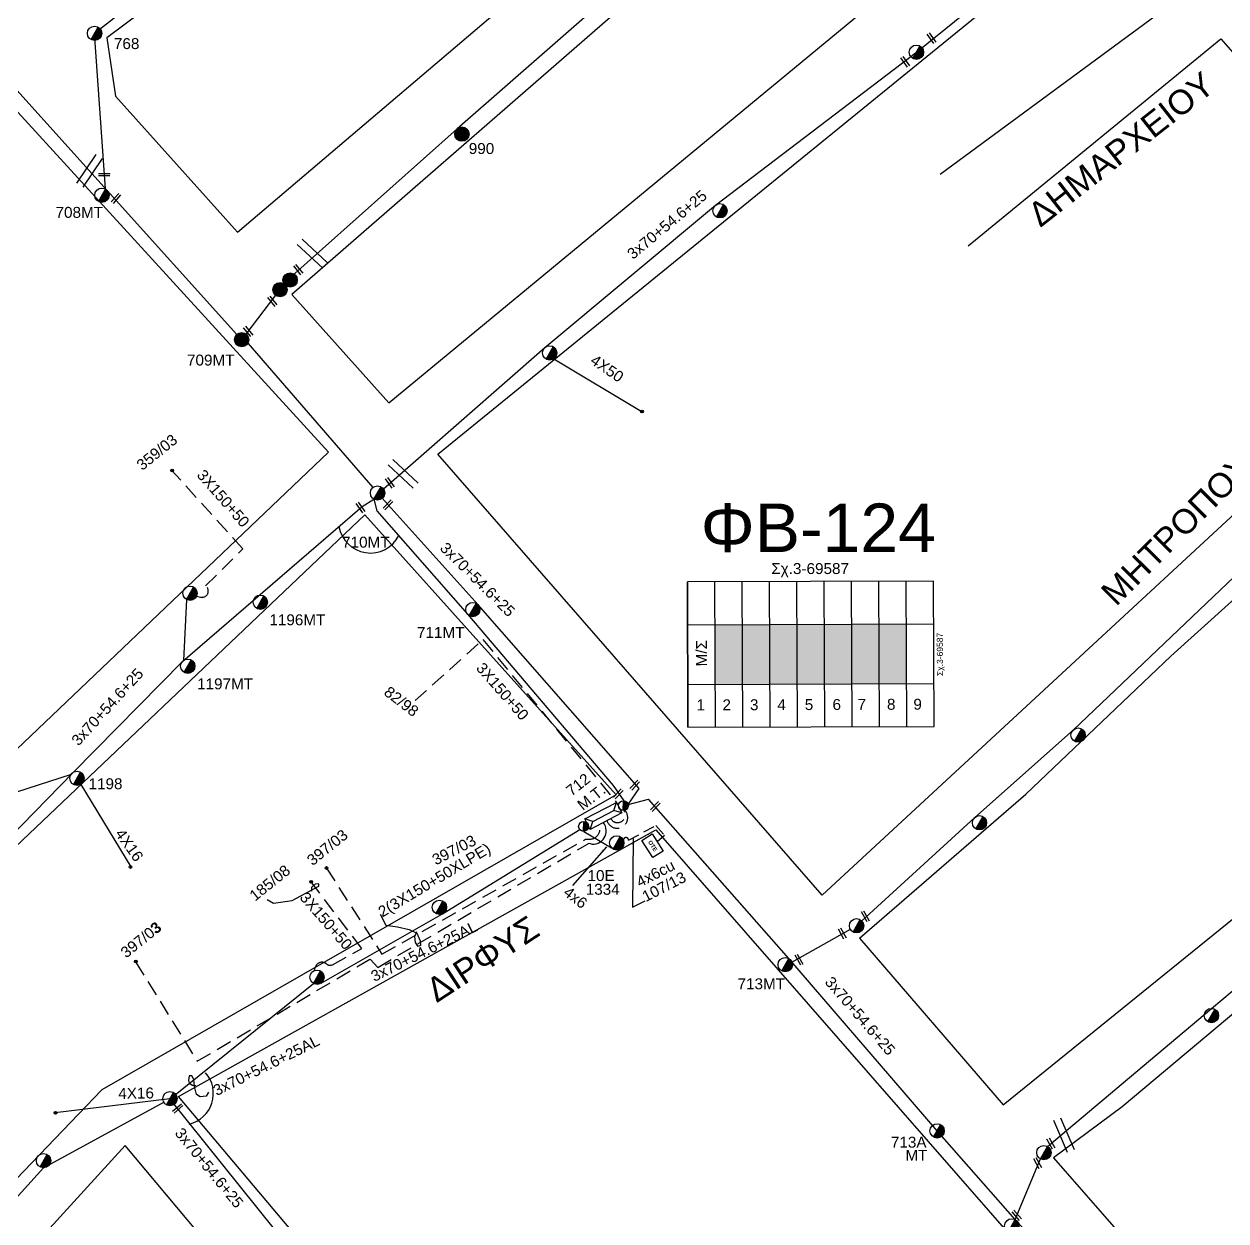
# Model space of a CAD drawing. Header units: millimetres. Extents: x -2449 to 9266, y 48 to 3905.
# Drawn here: x 8177.7 to 8375.5, y 3466.1 to 3663.2 of the extents above; entities that cross this region are included whole.
import ezdxf
from ezdxf.enums import TextEntityAlignment as Align

# ---------------------------------------------------------------- set-up
doc = ezdxf.new("R2010")
doc.units = ezdxf.units.MM
doc.linetypes.add('DASHED', pattern=[19.05, 12.7, -6.35])
for name, color, linetype in [('Pillar OTE', 7, 'Continuous'), ('Άγνωστα', 7, 'Continuous'), ('Ασφαλειοκιβώτια Χ.Τ 9 αναχωρήσεων', 7, 'Continuous'), ('Εναέρια παροχή ΧΤ 4x16', 7, 'SYN_LINE'), ('Επιγραφές - Σχήματα', 7, 'Continuous'), ('Μηχανική τομή', 7, 'Continuous'), ('Στύλος Ξύλινος', 7, 'Continuous'), ('Στύλος Ξύλινος @ 1', 7, 'Continuous'), ('Στύλος ΦΜ', 7, 'Continuous'), ('Στύλος ΦΜ @ 1', 7, 'Continuous'), ('Συνδέσεις', 7, 'Continuous'), ('Συνεστραμμένα ΧΤ   3x70+54.6+25 AL', 7, 'SYN_LINE'), ('Τομή', 7, 'Continuous'), ('Υποσταθμός εναέριος 2 στύλων', 7, 'Continuous'), ('Υποσταθμός πόλεως', 7, 'Continuous'), ('Υπόβαθρο ΔΕΗ', 7, 'Continuous'), ('Υπόγεια καλώδια Παροχών ΧΤ   4x6', 7, 'DASHED')]:
    doc.layers.add(name, color=color, linetype=linetype)
doc.styles.add('arial', font='arial.ttf')
doc.styles.get("Standard").update_dxf_attribs({"font": 'arial.ttf'})
doc.linetypes.add('SYN_LINE', pattern='A,0.5,-0.0001,["/\\/\\/\\/",Standard,S=0.1,R=0,X=0,Y=-0.05],-0.25', length=0.7501)
doc.dimstyles.new('ISO-25', dxfattribs={"dimtxt": 2.5, "dimasz": 2.5, "dimexe": 1.25, "dimexo": 0.625, "dimtad": 1, "dimtxsty": 'Standard', "dimcen": 2.5, "dimadec": 0, "dimazin": 0, "dimtfac": 1, "dimtmove": 0, "dimatfit": 3, "dimfxl": 0, "dimarcsym": 0})

# ---------------------------------------------------------------- blocks, each defined once
blk = doc.blocks.new('ΥΠΑΡΧΩΝ ΤΣΙΜΕΝΤΕΝΙΟΣ ΣΤΥΛΟΣ')
at = {"layer": 'Στύλος ΦΜ'}
blk.add_hatch(color=7, dxfattribs=at).paths.add_polyline_path([(-1.29, -2.28, 0.574793), (2.62, 0, 0.268822), (1.3, 2.27)])
at = {"layer": 'Στύλος ΦΜ', "color": 7}
blk.add_line((-1.29, -2.28), (1.3, 2.27), dxfattribs=at)
blk.add_circle((0, 0), 2.62, dxfattribs=at)
at = {"layer": 'Στύλος ΦΜ', "flags": 4}
for tag, p in [('ΑΡΙΘΜΟΣ', (-4.68, 8.05)), ('ΤΥΠΟΣ', (-4.91, 3.03))]:
    blk.add_attdef(tag, p, '', height=4, dxfattribs=at)
blk = doc.blocks.new('ΥΠΑΡΧΩΝ ΞΥΛΙΝΟΣ ΣΤΥΛΟΣ')
at = {"layer": 'Στύλος Ξύλινος'}
h = blk.add_hatch(color=7, dxfattribs=at)
h.paths.add_polyline_path([(-2.62, 0, 0.270008), (-1.29, -2.28), (1.3, 2.27, 0.576266)])
h.paths.add_polyline_path([(-1.29, -2.28, 0.574793), (2.62, 0, 0.268822), (1.3, 2.27)])
at = {"layer": 'Στύλος Ξύλινος', "color": 7}
blk.add_line((-1.29, -2.28), (1.3, 2.27), dxfattribs=at)
blk.add_circle((0, 0), 2.62, dxfattribs=at)
at = {"layer": 'Στύλος Ξύλινος', "flags": 4}
for tag, p in [('ΑΡΙΘΜΟΣ', (-4.91, 8.6)), ('ΤΥΠΟΣ', (-4.85, 3.39))]:
    blk.add_attdef(tag, p, '', height=4, dxfattribs=at)
blk = doc.blocks.new('ΤΟΜΗ')
at = {"layer": 'Τομή', "ltscale": 40}
for p, q in [((-5.68, 0), (5.68, 0)), ((5.68, -2.33), (-5.68, -2.33))]:
    blk.add_line(p, q, dxfattribs=at)
blk = doc.blocks.new('ΑΣΦΑΛΕΙΟΚΙΒΩΤΙΟ ΥΠΟΣΤΑΘΜΟΥ 9 ΑΝΑΧΩΡΗΣΕΩΝ')
at = {"layer": 'Ασφαλειοκιβώτια Χ.Τ 9 αναχωρήσεων', "ltscale": 40}
for p, q in [((-23.8, 40.36), (24.02, 40.36)), ((-9.72, 40.36), (-9.72, -40.64)), ((9.94, 40.36), (9.94, -40.64)), ((-23.8, 31.36), (24.02, 31.36)), ((-23.8, 22.36), (24.02, 22.36)), ((-23.8, 13.36), (24.02, 13.36)), ((-23.8, 4.36), (24.02, 4.36)), ((-23.8, -4.64), (24.02, -4.64)), ((-23.8, -13.64), (24.02, -13.64)), ((-23.8, -22.64), (24.02, -22.64)), ((-23.8, -31.64), (24.02, -31.64))]:
    blk.add_line(p, q, dxfattribs=at)
at = {"layer": 'Ασφαλειοκιβώτια Χ.Τ 9 αναχωρήσεων'}
blk.add_lwpolyline([(-23.8, -40.64), (24.02, -40.64), (24.02, 40.36), (-23.8, 40.36)], close=True, dxfattribs=at)
for s, p in [('1', (-18.29, 37.57)), ('2', (-18.29, 29)), ('3', (-18.29, 19.93)), ('4', (-18.29, 10.91)), ('5', (-18.29, 1.89)), ('6', (-18.29, -7.24)), ('7', (-18.29, -15.48)), ('8', (-18.29, -25.17)), ('9', (-18.29, -33.86))]:
    blk.add_text(s, height=3.6, rotation=270, dxfattribs=at).set_placement(p)
at = {"layer": 'Ασφαλειοκιβώτια Χ.Τ 9 αναχωρήσεων', "ltscale": 40}
for tag, height, p in [('ΟΝΟΜΑ', 5, (-0.16, 44.31)), ('ΚΕΙΜΕΝΟ 1', 2, (17.06, 35.59)), ('ΚΕΙΜΕΝΟ 2', 2, (17.06, 26.88)), ('ΚΕΙΜΕΝΟ 3', 2, (17.06, 17.69)), ('ΚΕΙΜΕΝΟ 4', 2, (17.06, 8.71)), ('ΚΕΙΜΕΝΟ 5', 2, (17.06, -0.13)), ('ΚΕΙΜΕΝΟ 6', 2, (17.06, -9.05)), ('ΚΕΙΜΕΝΟ 7', 2, (17.06, -18.13)), ('ΚΕΙΜΕΝΟ 8', 2, (17.06, -26.85)), ('ΚΕΙΜΕΝΟ 9', 2, (17.06, -35.99)), ('ΣΧ', 2, (-0.1, -42.64))]:
    blk.add_attdef(tag, text='', height=height, dxfattribs=at).set_placement(p, align=Align.MIDDLE_CENTER)
blk = doc.blocks.new('ΜΗΧΑΝΙΚΗ ΤΟΜΗ')
at = {"layer": 'Μηχανική τομή', "ltscale": 40}
for p, q in [((-1.89, 0.78), (1.89, 0.78)), ((1.89, 0), (-1.89, 0))]:
    blk.add_line(p, q, dxfattribs=at)
blk = doc.blocks.new('ΥΠΟΣΤΑΘΜΟΣ ΕΝΑΕΡΙΟΣ ΕΠΙ 2 ΣΤΥΛΩΝ')
at = {"layer": 'Υποσταθμός εναέριος 2 στύλων', "linetype": 'Continuous'}
for points in [[(-11.97, -2.11, 0.574793), (-8.45, -0.07, 0.268822), (-9.64, 1.98)], [(9.68, -2.15, 0.574793), (13.19, -0.1, 0.268822), (12.01, 1.95)]]:
    blk.add_hatch(color=256, dxfattribs=at).paths.add_polyline_path(points)
for p, q in [((-11.97, -2.11), (-9.64, 1.98)), ((9.68, -2.15), (12.01, 1.95))]:
    blk.add_line(p, q, dxfattribs=at)
for centre in [(-10.81, -0.07), (10.84, -0.1)]:
    blk.add_circle(centre, 2.36, dxfattribs=at)
at = {"layer": 'Υποσταθμός πόλεως', "linetype": 'Continuous', "ltscale": 40}
blk.add_lwpolyline([(-8.57, 2.82), (8.57, 2.82), (8.57, -2.82), (-8.57, -2.82)], close=True, dxfattribs=at)
for points in [[(-5.75, 0), (-8.57, 2.82)], [(-8.57, -2.82), (-5.75, 0)], [(-5.75, 0), (5.75, 0)], [(5.75, 0), (8.57, 2.82)], [(8.57, -2.82), (5.75, 0)]]:
    blk.add_lwpolyline(points, dxfattribs=at)
at = {"layer": 'Υποσταθμός εναέριος 2 στύλων', "ltscale": 40, "flags": 1}
for tag, p in [('ΜΕΤΑΣΧΗΜΑΤΙΣΜΟΣ', (14.09, 2.51)), ('ΙΣΧΥΣ', (14.07, -0.28)), ('ΑΡΙΘΜΟΣ', (14.19, -3))]:
    blk.add_attdef(tag, p, '', height=1.8, dxfattribs=at)
blk = doc.blocks.new('_ΣΥΝΔΕΣΗ')
at = {"layer": 'Συνδέσεις', "linetype": 'SYN_LINE', "ltscale": 40}
blk.add_hatch(color=256, dxfattribs=at).paths.add_polyline_path([(0.5, -0.01, 1), (-0.5, -0.01, 1)])
at = {"layer": 'Συνδέσεις'}
blk.add_circle((0, -0.01), 0.5, dxfattribs=at)
blk = doc.blocks.new('PILLAR ΟΤΕ')
at = {"layer": 'Pillar OTE', "ltscale": 40}
blk.add_lwpolyline([(-3.31, 2.02), (3.39, 2.02), (3.39, -1.99), (-3.31, -1.99)], close=True, dxfattribs=at)
at = {"layer": 'Pillar OTE', "insert": (-1.81, 0.71), "char_height": 1.3575, "width": 109.961, "attachment_point": 1}
blk.add_mtext('{\\fArial|b1|i0|c161|p34;OTE}', dxfattribs=at)

msp = doc.modelspace()

# ---------------------------------------------------------------- hatches: boundary and pattern name
at = {"layer": 'Ασφαλειοκιβώτια Χ.Τ 9 αναχωρήσεων', "ltscale": 40}
for color, points in [(6, [(8291.39, 3564.3), (8291.42, 3554.47), (8295.92, 3554.48), (8295.89, 3564.31)]), (151, [(8295.89, 3564.31), (8295.92, 3554.48), (8300.42, 3554.5), (8300.39, 3564.33)]), (1, [(8300.39, 3564.33), (8300.42, 3554.5), (8304.92, 3554.51), (8304.89, 3564.34)]), (62, [(8304.89, 3564.34), (8304.92, 3554.51), (8309.42, 3554.53), (8309.39, 3564.35)]), (27, [(8309.39, 3564.35), (8309.42, 3554.53), (8313.92, 3554.54), (8313.89, 3564.37)]), (133, [(8313.89, 3564.37), (8313.92, 3554.54), (8318.42, 3554.56), (8318.39, 3564.38)]), (85, [(8318.39, 3564.38), (8318.42, 3554.56), (8322.92, 3554.57), (8322.89, 3564.4)])]:
    msp.add_hatch(color=color, dxfattribs=at).paths.add_polyline_path(points)

# ---------------------------------------------------------------- linework, layer by layer
at = {"layer": 'Άγνωστα', "color": 1, "linetype": 'SYN_LINE', "ltscale": 20}
for p, q in [((8233.3, 3583.74), (8235.26, 3584.95)), ((8235.26, 3584.95), (8235.73, 3583.03))]:
    msp.add_line(p, q, dxfattribs=at)
at = {"layer": 'Άγνωστα', "color": 151, "linetype": 'SYN_LINE', "ltscale": 20}
msp.add_line((8277.11, 3534.7), (8278.92, 3537.34), dxfattribs=at)
at = {"layer": 'Άγνωστα', "color": 6, "linetype": 'SYN_LINE', "ltscale": 20}
msp.add_line((8277.11, 3534.7), (8280.45, 3535.59), dxfattribs=at)
at = {"layer": 'Άγνωστα', "color": 1, "linetype": 'SYN_LINE', "ltscale": 20}
msp.add_lwpolyline([(8161.06, 3669.38), (8191.35, 3635.76)], dxfattribs=at)
at = {"layer": 'Άγνωστα', "color": 151, "linetype": 'SYN_LINE', "ltscale": 8}
msp.add_lwpolyline([(8219.05, 3618.51), (8214.19, 3612.13)], dxfattribs=at)
at = {"layer": 'Άγνωστα', "color": 27, "linetype": 'SYN_LINE', "ltscale": 20}
msp.add_lwpolyline([(8264.84, 3608.05), (8279.52, 3599.26)], dxfattribs=at)
at = {"layer": 'Άγνωστα', "color": 1, "linetype": 'DASHED', "ltscale": 0.2}
msp.add_lwpolyline([(8206.06, 3568.99), (8206.68, 3568.82, 0.838862), (8207.55, 3570.66), (8213.68, 3576.77), (8201.95, 3589.71)], format="xyb", dxfattribs=at)
at = {"layer": 'Άγνωστα', "color": 1, "linetype": 'SYN_LINE', "ltscale": 10}
msp.add_lwpolyline([(8204.4, 3568.43), (8203.91, 3558.4)], dxfattribs=at)
at = {"layer": 'Άγνωστα', "color": 151, "linetype": 'DASHED', "ltscale": 0.2}
msp.add_lwpolyline([(8276.57, 3533.72, -1.257576), (8273.62, 3532.03)], format="xyb", dxfattribs=at)
at = {"layer": 'Άγνωστα', "color": 6, "linetype": 'DASHED', "ltscale": 0.2}
msp.add_lwpolyline([(8276.4, 3533.69, -1.042479), (8274.24, 3532.35)], format="xyb", dxfattribs=at)
at = {"layer": 'Άγνωστα', "color": 133, "linetype": 'DASHED', "ltscale": 0.2}
msp.add_lwpolyline([(8236.57, 3510.04), (8270.07, 3528.96), (8270.7, 3528.96, 0.526355), (8272.36, 3531.37)], format="xyb", dxfattribs=at)
msp.add_lwpolyline([(8227.43, 3524.23), (8236.57, 3510.04)], dxfattribs=at)
at = {"layer": 'Άγνωστα', "color": 62, "linetype": 'DASHED', "ltscale": 0.2}
msp.add_lwpolyline([(8225.45, 3507.26), (8225.6, 3507.86, -0.55755), (8227.42, 3508.45, 0.299261), (8228.43, 3508.32), (8233.25, 3510.97), (8224.86, 3522.01)], format="xyb", dxfattribs=at)
at = {"layer": 'Άγνωστα', "color": 62, "linetype": 'SYN_LINE', "ltscale": 20}
msp.add_lwpolyline([(8167.37, 3459.99), (8180.87, 3474.88), (8200.65, 3485.69)], dxfattribs=at)
at = {"layer": 'Εναέρια παροχή ΧΤ 4x16', "color": 1, "ltscale": 15}
msp.add_lwpolyline([(8186.99, 3537.99), (8195.21, 3524.44)], dxfattribs=at)
at = {"layer": 'Εναέρια παροχή ΧΤ 4x16', "color": 62, "ltscale": 20}
msp.add_lwpolyline([(8201.68, 3486.26), (8182.8, 3483.96)], dxfattribs=at)
at = {"layer": 'Επιγραφές - Σχήματα', "linetype": 'Continuous', "ltscale": 0.2}
for points in [[(8217.65, 3519.03), (8218.73, 3518.42), (8221.81, 3518.88), (8226.2, 3521.26), (8226.2, 3521.65), (8225.59, 3521.57), (8224.97, 3521.03), (8224.97, 3520.42)], [(8236.3, 3516.64), (8237.22, 3514.8), (8239.15, 3514.57), (8241.07, 3514.1), (8242.31, 3513.49), (8242.84, 3512.26), (8242.92, 3511.49), (8242.54, 3511.33), (8242.07, 3511.95), (8242, 3512.95), (8242.31, 3513.8)], [(8208.02, 3487.36), (8207.63, 3486.66), (8206.63, 3486.59), (8206.02, 3486.97), (8205.71, 3488.28), (8205.63, 3489.43), (8205.25, 3490.05), (8204.86, 3490.05), (8204.71, 3489.28), (8204.86, 3488.82), (8205.4, 3488.51), (8205.94, 3488.43)]]:
    msp.add_lwpolyline(points, dxfattribs=at)
for centre, radius, start, end in [((8234.67, 3581.35), 5.27, 189.7706, 333.0703), ((8203.64, 3487.13), 5.18, 283.4768, 40.9502)]:
    msp.add_arc(centre, radius, start, end, dxfattribs=at)
at = {"layer": 'Συνεστραμμένα ΧΤ   3x70+54.6+25 AL', "color": 85, "linetype": 'DASHED', "ltscale": 0.2}
for p, q in [((8235.92, 3507.88), (8270.39, 3528.17)), ((8196.03, 3508.77), (8206.18, 3492.42)), ((8206.18, 3492.42), (8234.63, 3509.25)), ((8234.63, 3509.25), (8235.92, 3507.88))]:
    msp.add_line(p, q, dxfattribs=at)
at = {"layer": 'Συνεστραμμένα ΧΤ   3x70+54.6+25 AL', "color": 173, "ltscale": 20}
for p, q in [((8373.11, 3501.12), (8399.87, 3523.51)), ((8346.11, 3478.4), (8373.11, 3501.12))]:
    msp.add_line(p, q, dxfattribs=at)
at = {"layer": 'Συνεστραμμένα ΧΤ   3x70+54.6+25 AL', "color": 27, "linetype": 'SYN_LINE', "ltscale": 20}
for points in [[(8327.41, 3714.25), (8299.42, 3689.83), (8273.8, 3667.68), (8248.95, 3645.92), (8221.26, 3621.23)], [(8236.81, 3586.64), (8263.39, 3609.91), (8291.46, 3633.32), (8324.55, 3658.51), (8356.37, 3684.23)]]:
    msp.add_lwpolyline(points, dxfattribs=at)
at = {"layer": 'Συνεστραμμένα ΧΤ   3x70+54.6+25 AL', "color": 151, "linetype": 'SYN_LINE', "ltscale": 20}
for points in [[(8191.05, 3636), (8189.27, 3661.63), (8205.89, 3674.65), (8224.52, 3689.25), (8225.1, 3689.67)], [(8191.34, 3635.77), (8212.69, 3612.07)], [(8214.51, 3610.63), (8235.07, 3586.86)], [(8278.92, 3537.34), (8252.42, 3567.56), (8236.63, 3585.1)], [(8397.81, 3400.73), (8376.2, 3427), (8340.82, 3466.36)]]:
    msp.add_lwpolyline(points, dxfattribs=at)
at = {"layer": 'Συνεστραμμένα ΧΤ   3x70+54.6+25 AL', "color": 6, "linetype": 'SYN_LINE', "ltscale": 20}
for points in [[(8315.56, 3515.52), (8334.14, 3532.54), (8350.39, 3546.98), (8380.33, 3575.46), (8415.49, 3606.06)], [(8340.82, 3466.36), (8327.96, 3480.97), (8303.53, 3509.34), (8280.45, 3535.59)]]:
    msp.add_lwpolyline(points, dxfattribs=at)
at = {"layer": 'Συνεστραμμένα ΧΤ   3x70+54.6+25 AL', "color": 1, "linetype": 'SYN_LINE', "ltscale": 20}
for points in [[(8166.6, 3520.35), (8185.72, 3539.97), (8203.77, 3558.28), (8233.3, 3583.74)], [(8235.73, 3583.03), (8250.65, 3566.01), (8274.64, 3537.79), (8276.36, 3535.3)], [(8185.39, 3539.64), (8167.22, 3533.77)]]:
    msp.add_lwpolyline(points, dxfattribs=at)
at = {"layer": 'Συνεστραμμένα ΧΤ   3x70+54.6+25 AL', "color": 62, "linetype": 'SYN_LINE', "ltscale": 20}
for points in [[(8226.54, 3505.28), (8246.55, 3516.7), (8269.14, 3530.55)], [(8201.7, 3486.24), (8225.31, 3505.24)], [(8224.72, 3457.55), (8201.68, 3486.26)]]:
    msp.add_lwpolyline(points, dxfattribs=at)
at = {"layer": 'Συνεστραμμένα ΧΤ   3x70+54.6+25 AL', "color": 6, "linetype": 'SYN_LINE', "ltscale": 10}
for points in [[(8304.05, 3508.74), (8313.67, 3514.14)], [(8340.82, 3466.36), (8344.95, 3476.36)]]:
    msp.add_lwpolyline(points, dxfattribs=at)
at = {"layer": 'Συνεστραμμένα ΧΤ   3x70+54.6+25 AL', "color": 85, "ltscale": 20}
for centre, radius, start, end in [((8271.36, 3530.31), 2.14, 255.3411, 40.6489), ((8270.68, 3527.69), 0.566, 75.3411, 120.481)]:
    msp.add_arc(centre, radius, start, end, dxfattribs=at)
at = {"layer": 'Υπόβαθρο ΔΕΗ'}
for points in [[(8285.73, 3731.35), (8191.28, 3660.9), (8192.73, 3651.26), (8212.78, 3628.87), (8321.78, 3721.56)], [(8135.53, 3504.84), (8227.79, 3592.66), (8133.03, 3696.4), (8038.91, 3610.57), (8135.53, 3504.84)], [(8315.19, 3512.69), (8338.81, 3485.24), (8387.21, 3524.45), (8445.07, 3574.65), (8518.39, 3634.68), (8556.07, 3665.29), (8522.94, 3697.33), (8480.49, 3660.24), (8509.71, 3627.57)], [(8245.77, 3592.37), (8356.01, 3682.05), (8367.97, 3667.53), (8328.43, 3638.41)], [(8333.05, 3626.62), (8374.64, 3660.69), (8413.55, 3616.46), (8309.01, 3519.75), (8245.77, 3592.37)], [(8347.12, 3476.52), (8375.83, 3443.7), (8545.83, 3596.56), (8585.27, 3633.55), (8563.65, 3654.65), (8494.38, 3598.86), (8433.5, 3547.83), (8387.67, 3509.42), (8358.42, 3484.9), (8347.12, 3476.52)], [(8315.19, 3512.69), (8342.55, 3536.36), (8366.42, 3559.1), (8413.63, 3601.63), (8440.29, 3625.65), (8471.15, 3652.33), (8495.33, 3625.43)], [(8190.44, 3487.7), (8169.9, 3466.32), (8141.89, 3494.49), (8166.25, 3518.3), (8233.73, 3582.36), (8275.14, 3536.26), (8190.44, 3487.7)], [(8203.08, 3486.62), (8281.68, 3530.5), (8396.36, 3399.21), (8325.98, 3338.12), (8278.93, 3394.2), (8234.23, 3449.64), (8203.08, 3486.62)], [(8317.87, 3331.09), (8194.29, 3478.55), (8176.85, 3459.4), (8226.54, 3408.61)]]:
    msp.add_lwpolyline(points, dxfattribs=at)
msp.add_lwpolyline([(8221.75, 3618.64), (8237.68, 3600.79), (8347.01, 3691.14, 0.582671), (8346.75, 3692.58), (8329.52, 3712.47), (8221.75, 3618.64)], format="xyb", dxfattribs=at)
at = {"layer": 'Υπόβαθρο ΔΕΗ', "color": 7, "linetype": 'SYN_LINE', "ltscale": 0.1}
msp.add_lwpolyline([(8277.81, 3517.79), (8279.89, 3518.81)], dxfattribs=at)
at = {"layer": 'Υπόγεια καλώδια Παροχών ΧΤ   4x6', "color": 27, "linetype": 'DASHED', "ltscale": 0.2}
msp.add_lwpolyline([(8242.02, 3551.78), (8253.2, 3561.82), (8275.18, 3535.02)], dxfattribs=at)
at = {"layer": 'Υπόγεια καλώδια Παροχών ΧΤ   4x6', "color": 7, "linetype": 'SYN_LINE', "ltscale": 5}
msp.add_lwpolyline([(8269.82, 3530.26), (8274.36, 3527.57)], dxfattribs=at)
at = {"layer": 'Υπόγεια καλώδια Παροχών ΧΤ   4x6', "color": 7, "linetype": 'DASHED', "ltscale": 0.15}
msp.add_lwpolyline([(8277.18, 3528.8), (8281.65, 3531.22), (8283.08, 3529.6), (8281.89, 3528.56)], dxfattribs=at)
msp.add_arc((8276.74, 3528.81), 0.437, 358.1047, 176.1124, dxfattribs=at)

# ---------------------------------------------------------------- block references
at = {"layer": 'Pillar OTE', "xscale": 0.4999999999999998, "yscale": 0.4999999999999998, "zscale": 0.4999999999999998, "rotation": 302.3937368392862}
msp.add_blockref('PILLAR ΟΤΕ', (8281.1, 3527.92), dxfattribs=at)
at = {"layer": 'Ασφαλειοκιβώτια Χ.Τ 9 αναχωρήσεων', "color": 1, "ltscale": 40}
ref = msp.add_blockref('ΑΣΦΑΛΕΙΟΚΙΒΩΤΙΟ ΥΠΟΣΤΑΘΜΟΥ 9 ΑΝΑΧΩΡΗΣΕΩΝ', (8307.09, 3559.38), dxfattribs=dict(at, xscale=0.5, yscale=0.5, zscale=0.5, rotation=90.18025101188502))
ref.add_attrib('ΣΧ', 'Σχ.3-69587', dxfattribs={"ltscale": 40, "height": 1, "rotation": 90.1803}).set_placement((8328.41, 3559.39), align=Align.MIDDLE_CENTER)
at = {"layer": 'Μηχανική τομή'}
for p, xscale, yscale, zscale, rotation in [((8327.17, 3660.92), 0.4999999999999976, 0.4999999999999976, 0.4999999999999976, 125.7187777137515), ((8322.87, 3657.05), 0.4999999999999976, 0.4999999999999976, 0.4999999999999976, 125.7187777137515), ((8190.86, 3638.16), 0.500000000000074, 0.500000000000074, 0.500000000000074, 358.8633601872255), ((8192.93, 3634.31), 0.5000000000000793, 0.5000000000000793, 0.5000000000000793, 48.25774568180394), ((8222.64, 3622.62), 0.5000000000000859, 0.5000000000000859, 0.5000000000000859, 309.468851429122), ((8218.39, 3617.39), 0.5000000000000859, 0.5000000000000859, 0.5000000000000859, 309.468851429122), ((8214.4, 3612.44), 0.5000000000000859, 0.5000000000000859, 0.5000000000000859, 309.468851429122), ((8238.03, 3587.74), 0.4999999999999991, 0.4999999999999991, 0.4999999999999991, 125.718777713751), ((8233.2, 3583.7), 0.4999999999999991, 0.4999999999999991, 0.4999999999999991, 125.718777713751), ((8237.7, 3583.86), 0.4999999999999995, 0.4999999999999995, 0.4999999999999995, 46.27314100041789), ((8278.33, 3537.75), 0.4999999999999995, 0.4999999999999995, 0.4999999999999995, 46.27314100041789), ((8275.6, 3536.32), 0.4999999999999996, 0.4999999999999996, 0.4999999999999996, 46.27314100041789), ((8281.73, 3534.21), 0.4999999999999995, 0.4999999999999995, 0.4999999999999995, 46.27314100041789), ((8316.29, 3516.38), 0.5000000000000199, 0.5000000000000199, 0.5000000000000199, 119.3430607045257), ((8312.5, 3513.56), 0.5000000000000199, 0.5000000000000199, 0.5000000000000199, 119.3430607045257), ((8305.39, 3509.23), 0.5000000000000199, 0.5000000000000199, 0.5000000000000199, 119.3430607045257), ((8202.84, 3484.81), 0.5000000000000043, 0.5000000000000043, 0.5000000000000043, 219.8322603641986), ((8346.84, 3478.99), 0.5000000000000199, 0.5000000000000199, 0.5000000000000199, 119.3430607045257), ((8344.65, 3475.74), 0.5000000000000199, 0.5000000000000199, 0.5000000000000199, 119.3430607045257), ((8341.22, 3467.2), 0.5000000000000657, 0.5000000000000657, 0.5000000000000657, 130.7032577386349)]:
    msp.add_blockref('ΜΗΧΑΝΙΚΗ ΤΟΜΗ', p, dxfattribs=dict(at, xscale=xscale, yscale=yscale, zscale=zscale, rotation=rotation))
at = {"layer": 'Στύλος Ξύλινος @ 1', "ltscale": 40}
ref = msp.add_blockref('ΥΠΑΡΧΩΝ ΞΥΛΙΝΟΣ ΣΤΥΛΟΣ', (8249.73, 3645.03), dxfattribs=dict(at, xscale=0.4499999999998181, yscale=0.4499999999998181, zscale=0.4499999999998181))
ref.add_attrib('ΤΥΠΟΣ', '990', (8250.86, 3641.76), dxfattribs={"layer": 'Στύλος Ξύλινος', "height": 1.8, "flags": 4})
at = {"layer": 'Στύλος Ξύλινος @ 1', "ltscale": 40, "xscale": 0.4499999999998181, "yscale": 0.4499999999998181, "zscale": 0.4499999999998181}
for p in [(8219.79, 3619.42), (8221.46, 3621.01)]:
    msp.add_blockref('ΥΠΑΡΧΩΝ ΞΥΛΙΝΟΣ ΣΤΥΛΟΣ', p, dxfattribs=at)
at = {"layer": 'Στύλος Ξύλινος @ 1', "ltscale": 40}
ref = msp.add_blockref('ΥΠΑΡΧΩΝ ΞΥΛΙΝΟΣ ΣΤΥΛΟΣ', (8213.48, 3611.2), dxfattribs=dict(at, xscale=0.4499999999998181, yscale=0.4499999999998181, zscale=0.4499999999998181))
ref.add_attrib('ΤΥΠΟΣ', '709ΜΤ', (8204.48, 3606.94), dxfattribs={"layer": 'Στύλος Ξύλινος', "height": 1.8, "flags": 4})
at = {"layer": 'Στύλος ΦΜ @ 1', "ltscale": 40}
ref = msp.add_blockref('ΥΠΑΡΧΩΝ ΤΣΙΜΕΝΤΕΝΙΟΣ ΣΤΥΛΟΣ', (8189.27, 3661.63), dxfattribs=dict(at, xscale=0.4499999999998181, yscale=0.4499999999998181, zscale=0.4499999999998181))
ref.add_attrib('ΑΡΙΘΜΟΣ', '768', (8192.45, 3659.03), dxfattribs={"layer": 'Στύλος ΦΜ', "height": 1.8, "flags": 4})
at = {"layer": 'Στύλος ΦΜ @ 1', "ltscale": 40, "xscale": 0.4499999999998181, "yscale": 0.4499999999998181, "zscale": 0.4499999999998181}
for p in [(8324.55, 3658.51), (8292.21, 3632.41), (8264.17, 3609.02), (8204.98, 3569.46), (8351.17, 3546.1), (8334.93, 3531.67), (8246.03, 3517.76), (8314.69, 3514.72), (8225.89, 3506.26), (8373.11, 3499.95), (8201.68, 3486.26), (8345.53, 3477.38), (8180.87, 3476.06)]:
    msp.add_blockref('ΥΠΑΡΧΩΝ ΤΣΙΜΕΝΤΕΝΙΟΣ ΣΤΥΛΟΣ', p, dxfattribs=at)
at = {"layer": 'Στύλος ΦΜ @ 1', "ltscale": 40}
ref = msp.add_blockref('ΥΠΑΡΧΩΝ ΤΣΙΜΕΝΤΕΝΙΟΣ ΣΤΥΛΟΣ', (8190.47, 3634.97), dxfattribs=dict(at, xscale=0.4499999999998181, yscale=0.4499999999998181, zscale=0.4499999999998181))
ref.add_attrib('ΤΥΠΟΣ', '708ΜΤ', (8182.84, 3631.25), dxfattribs={"layer": 'Στύλος ΦΜ', "height": 1.8, "flags": 4})
ref = msp.add_blockref('ΥΠΑΡΧΩΝ ΤΣΙΜΕΝΤΕΝΙΟΣ ΣΤΥΛΟΣ', (8235.84, 3585.97), dxfattribs=dict(at, xscale=0.4499999999998181, yscale=0.4499999999998181, zscale=0.4499999999998181))
ref.add_attrib('ΤΥΠΟΣ', '710ΜΤ', (8230.01, 3576.97), dxfattribs={"layer": 'Στύλος ΦΜ', "height": 1.8, "flags": 4})
ref = msp.add_blockref('ΥΠΑΡΧΩΝ ΤΣΙΜΕΝΤΕΝΙΟΣ ΣΤΥΛΟΣ', (8216.56, 3567.99), dxfattribs=dict(at, xscale=0.4499999999998181, yscale=0.4499999999998181, zscale=0.4499999999998181))
ref.add_attrib('ΤΥΠΟΣ', '1196ΜΤ', (8218.04, 3564.19), dxfattribs={"layer": 'Στύλος ΦΜ', "height": 1.8, "flags": 4})
ref = msp.add_blockref('ΥΠΑΡΧΩΝ ΤΣΙΜΕΝΤΕΝΙΟΣ ΣΤΥΛΟΣ', (8251.53, 3566.78), dxfattribs=dict(at, xscale=0.4499999999998181, yscale=0.4499999999998181, zscale=0.4499999999998181))
ref.add_attrib('ΤΥΠΟΣ', '711ΜΤ', (8242.34, 3562.1), dxfattribs={"layer": 'Στύλος ΦΜ', "height": 1.8, "flags": 4})
ref = msp.add_blockref('ΥΠΑΡΧΩΝ ΤΣΙΜΕΝΤΕΝΙΟΣ ΣΤΥΛΟΣ', (8204.61, 3557.45), dxfattribs=dict(at, xscale=0.4499999999998181, yscale=0.4499999999998181, zscale=0.4499999999998181))
ref.add_attrib('ΤΥΠΟΣ', '1197ΜΤ', (8206.14, 3553.64), dxfattribs={"layer": 'Στύλος ΦΜ', "height": 1.8, "flags": 4})
ref = msp.add_blockref('ΥΠΑΡΧΩΝ ΤΣΙΜΕΝΤΕΝΙΟΣ ΣΤΥΛΟΣ', (8186.38, 3539), dxfattribs=dict(at, xscale=0.4499999999998181, yscale=0.4499999999998181, zscale=0.4499999999998181))
ref.add_attrib('ΤΥΠΟΣ', '1198', (8188.27, 3537.2), dxfattribs={"layer": 'Στύλος ΦΜ', "height": 1.8, "flags": 4})
ref = msp.add_blockref('ΥΠΑΡΧΩΝ ΤΣΙΜΕΝΤΕΝΙΟΣ ΣΤΥΛΟΣ', (8275.22, 3528.37), dxfattribs=dict(at, xscale=0.4499999999998181, yscale=0.4499999999998181, zscale=0.4499999999998181))
ref.add_attrib('ΤΥΠΟΣ', '10Ε', (8270.41, 3522.09), dxfattribs={"layer": 'Στύλος ΦΜ', "height": 1.8, "flags": 4})
ref.add_attrib('ΑΡΙΘΜΟΣ', '1334', (8270.11, 3519.83), dxfattribs={"layer": 'Στύλος ΦΜ', "height": 1.8, "flags": 4})
ref = msp.add_blockref('ΥΠΑΡΧΩΝ ΤΣΙΜΕΝΤΕΝΙΟΣ ΣΤΥΛΟΣ', (8302.95, 3508.32), dxfattribs=dict(at, xscale=0.4499999999998181, yscale=0.4499999999998181, zscale=0.4499999999998181))
ref.add_attrib('ΤΥΠΟΣ', '713ΜΤ', (8295.1, 3504.27), dxfattribs={"layer": 'Στύλος ΦΜ', "height": 1.8, "flags": 4})
ref = msp.add_blockref('ΥΠΑΡΧΩΝ ΤΣΙΜΕΝΤΕΝΙΟΣ ΣΤΥΛΟΣ', (8327.96, 3480.97), dxfattribs=dict(at, xscale=0.4499999999998181, yscale=0.4499999999998181, zscale=0.4499999999998181))
ref.add_attrib('ΤΥΠΟΣ', '713Α', (8320.34, 3478.2), dxfattribs={"layer": 'Στύλος ΦΜ', "height": 1.8, "flags": 4})
ref.add_attrib('ΑΡΙΘΜΟΣ', 'ΜΤ', (8322.73, 3476.04), dxfattribs={"layer": 'Στύλος ΦΜ', "height": 1.8, "flags": 4})
ref = msp.add_blockref('ΥΠΑΡΧΩΝ ΤΣΙΜΕΝΤΕΝΙΟΣ ΣΤΥΛΟΣ', (8340.24, 3465.33), dxfattribs=dict(at, xscale=0.4499999999998181, yscale=0.4499999999998181, zscale=0.4499999999998181))
ref.add_attrib('ΤΥΠΟΣ', '714ΜΤ', (8330.95, 3462.24), dxfattribs={"layer": 'Στύλος ΦΜ', "height": 1.8, "flags": 4})
at = {"layer": 'Συνδέσεις', "xscale": 0.4500000000000455, "yscale": 0.4500000000000455, "zscale": 0.4500000000000455}
for p in [(8279.38, 3599.37), (8202.04, 3589.67), (8195.19, 3524.4), (8227.45, 3524.24), (8224.91, 3521.96), (8196.07, 3508.87), (8182.83, 3483.94)]:
    msp.add_blockref('_ΣΥΝΔΕΣΗ', p, dxfattribs=at)
at = {"layer": 'Τομή'}
for p, xscale, yscale, zscale, rotation in [((8187.95, 3639.32), 0.4999999999999037, 0.4999999999999037, 0.4999999999999037, 56.20559796192103), ((8225.51, 3625.79), 0.4999999999999768, 0.4999999999999768, 0.4999999999999768, 316.8942584099955), ((8240.45, 3589.53), 0.4999999999999768, 0.4999999999999768, 0.4999999999999768, 316.8942584099955), ((8349.37, 3480.5), 0.5, 0.5, 0.5, 293.3754790849994)]:
    msp.add_blockref('ΤΟΜΗ', p, dxfattribs=dict(at, xscale=xscale, yscale=yscale, zscale=zscale, rotation=rotation))
at = {"layer": 'Υποσταθμός εναέριος 2 στύλων', "xscale": 0.3422202797225038, "yscale": 0.3422202797225038, "zscale": 0.3422202797225038, "rotation": 27.57227843766046}
msp.add_blockref('ΥΠΟΣΤΑΘΜΟΣ ΕΝΑΕΡΙΟΣ ΕΠΙ 2 ΣΤΥΛΩΝ', (8273.02, 3532.81), dxfattribs=at)

# ---------------------------------------------------------------- texts
at = {"layer": 'Άγνωστα', "linetype": 'SYN_LINE', "ltscale": 20, "char_height": 1.8, "width": 69.1904, "attachment_point": 1, "style": 'arial'}
for s, insert, rotation in [('4X50', (8271.72, 3608.87), 325.6687), ('3X150+50', (8207.34, 3590.02), 311.0725), ('3X150+50', (8253.31, 3558.25), 311.0725), ('712\\PM.T.', (8266.65, 3537.36), 38.486), ('2(3X150+50XLPE)', (8235.71, 3517.61), 30.9828), ('3X150+50', (8224.27, 3520.48), 311.0725)]:
    msp.add_mtext(s, dxfattribs=dict(at, insert=insert, rotation=rotation))
at = {"layer": 'Εναέρια παροχή ΧΤ 4x16', "ltscale": 40, "char_height": 1.8, "width": 69.1904, "attachment_point": 1, "style": 'arial'}
for insert, rotation in [((8194.02, 3530.92), 305.3518), ((8193.15, 3488.02), 0.8865)]:
    msp.add_mtext('4X16', dxfattribs=dict(at, insert=insert, rotation=rotation))
at = {"layer": 'Επιγραφές - Σχήματα', "char_height": 4, "width": 157.7424, "attachment_point": 1}
for s, insert, rotation in [('ΔΗΜΑΡΧΕΙΟΥ', (8342.47, 3632.71), 38.1873), ('ΜΗΤΡΟΠΟΥΛΟΥ', (8354.59, 3569.99), 45.0468), ('\\pt128;ΔΙΡΦΥΣ', (8243.38, 3505.31), 33.2426)]:
    msp.add_mtext(s, dxfattribs=dict(at, insert=insert, rotation=rotation))
at = {"layer": 'Επιγραφές - Σχήματα', "linetype": 'SYN_LINE', "ltscale": 20, "char_height": 1.8, "width": 69.1904, "attachment_point": 1, "style": 'arial'}
for s, insert, rotation in [('359/03', (8195.97, 3590.97), 38.821), ('\\A1;M/Σ', (8288.29, 3557.41), 90.3448), ('82/98', (8237.84, 3554.29), 322.3027), ('397/03', (8224.02, 3525.92), 38.821), ('397/03', (8244.6, 3526.24), 27.2923), ('185/08', (8214.55, 3520.08), 38.821), ('4x6cu', (8278.2, 3522.6), 27.2923), ('107/13', (8279.17, 3520.2), 27.2923), ('4x6', (8267.38, 3521.33), 322.3027), ('397/0{\\fArial|b1|i0|c161|p34;3}', (8193.34, 3510.72), 38.821)]:
    msp.add_mtext(s, dxfattribs=dict(at, insert=insert, rotation=rotation))
at = {"layer": 'Επιγραφές - Σχήματα', "insert": (8289.02, 3584.23), "char_height": 8, "width": 103.4348, "attachment_point": 1}
msp.add_mtext('ΦΒ-124', dxfattribs=at)
at = {"layer": 'Επιγραφές - Σχήματα', "linetype": 'Continuous', "insert": (8300.65, 3574.42), "char_height": 1.8, "width": 29.1794, "attachment_point": 1}
msp.add_mtext('Σχ.3-69587', dxfattribs=at)
at = {"layer": 'Συνεστραμμένα ΧΤ   3x70+54.6+25 AL', "style": 'arial'}
for p in [(8235.32, 3505.46), (8209.36, 3486.67)]:
    msp.add_text('3x70+54.6+25AL', height=1.8, rotation=26.4344, dxfattribs=at).set_placement(p)
at = {"layer": 'Συνεστραμμένα ΧΤ   3x70+54.6+25 AL', "linetype": 'SYN_LINE', "ltscale": 20, "char_height": 1.8, "width": 69.1904, "attachment_point": 1, "style": 'arial'}
for insert, rotation in [((8276.73, 3625.7), 39.7474), ((8247.24, 3578.03), 315.2339), ((8185.29, 3545.43), 47.6257), ((8310.71, 3506.57), 310.8359), ((8203.76, 3481.69), 309.1533)]:
    msp.add_mtext('3x70+54.6+25', dxfattribs=dict(at, insert=insert, rotation=rotation))

# ---------------------------------------------------------------- leaders
at = {"layer": 'Επιγραφές - Σχήματα', "ltscale": 40}
for points in [[(8273.53, 3527.7), (8267.92, 3521.33)], [(8277.93, 3529.08), (8277.81, 3517.79)]]:
    msp.add_leader(points, dimstyle='ISO-25', override={"dimasz": 1, "dimtad": 0}, dxfattribs=at)

doc.saveas('drawing.dxf')
